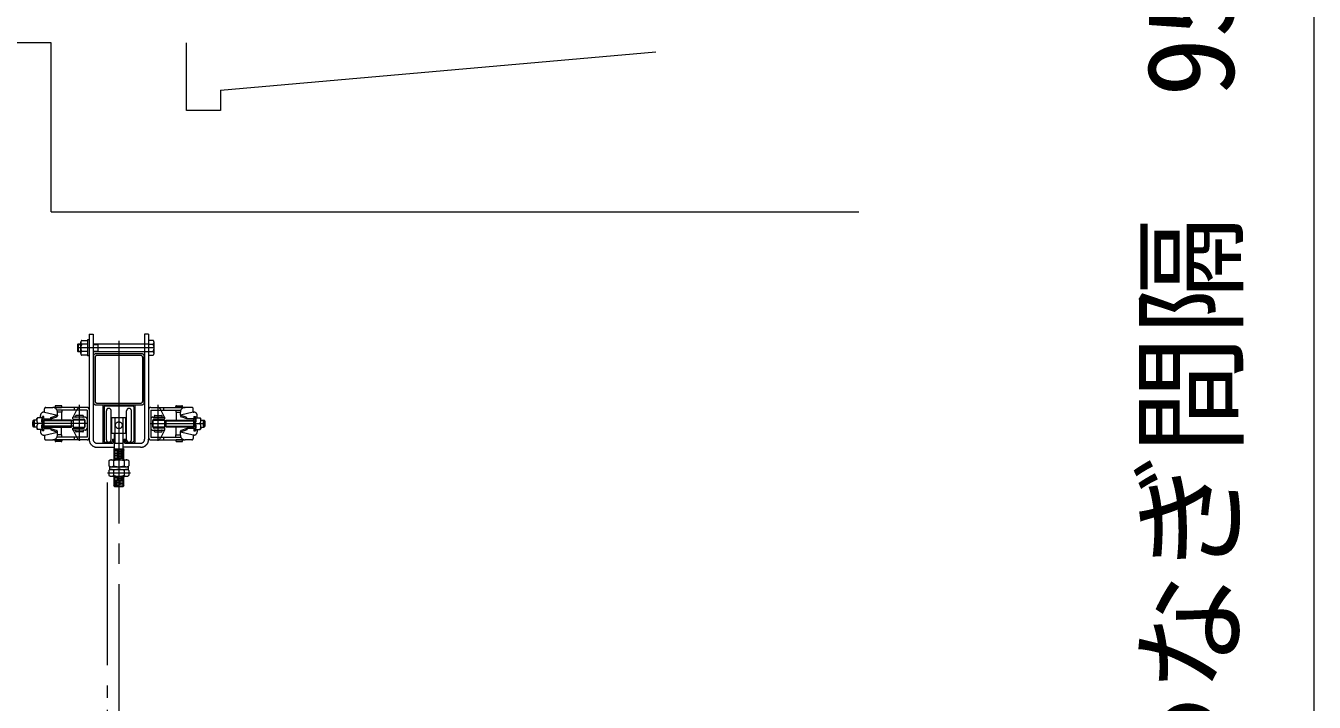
# Model space of a CAD drawing. Units: millimetres, scale not verified. Extents: x -8040 to 8050, y -12949 to 12951.
# Drawn here: x 4677 to 6580, y -2768 to -1768 of the extents above; entities that cross this region are included whole.
import ezdxf
from ezdxf.enums import TextEntityAlignment as Align

# ---------------------------------------------------------------- set-up
doc = ezdxf.new("R2010")
doc.units = ezdxf.units.MM
doc.header["$LTSCALE"] = 30
doc.linetypes.add('CHAIN2', pattern=[12, 9, -1, 1, -1])
doc.linetypes.add('DOUBLE_CHAIN2', pattern=[12.8, 9, -1, 0.6, -0.6, 0.6, -1])
for name, color, linetype, lineweight in [('0-3_32 準用一点鎖線', 4, 'CHAIN2', 18), ('0-5_33 準用二点鎖線', 4, 'DOUBLE_CHAIN2', 18), ('0-6_05 寸法', 7, 'Continuous', 18), ('0-C_21 躯体・土木、中心線', 1, 'CHAIN2', 18), ('0-E_20 躯体・土木、外形線', 1, 'Continuous', 18)]:
    doc.layers.add(name, color=color, linetype=linetype, lineweight=lineweight)
doc.styles.add('ＭＳ ゴシック', font='')
doc.styles.get('ＭＳ ゴシック').set_extended_font_data('MS Gothic')

msp = doc.modelspace()

# ---------------------------------------------------------------- linework, layer by layer
at = {"layer": '0-3_32 準用一点鎖線'}
for p, q in [((4814.4, -2233.57), (4814.4, -4743.17)), ((4756.21, -2381.67), (4756.21, -2328.45)), ((4872.6, -2381.67), (4872.6, -2328.45)), ((4768.21, -2356.17), (4687.38, -2356.17)), ((4860.6, -2356.17), (4941.43, -2356.17))]:
    msp.add_line(p, q, dxfattribs=at)
at = {"layer": '0-5_33 準用二点鎖線'}
for p, q in [((4770.4, -2224.17), (4770.4, -2379.17)), ((4770.4, -2224.17), (4776.4, -2224.17)), ((4776.4, -2224.17), (4776.4, -2379.17)), ((4852.4, -2224.17), (4852.4, -2379.17)), ((4858.4, -2224.17), (4852.4, -2224.17)), ((4858.4, -2224.17), (4858.4, -2379.17)), ((4754.4, -2238.16), (4753.4, -2239.16)), ((4753.4, -2239.16), (4753.4, -2249.16)), ((4866.4, -2244.17), (4753.4, -2244.17)), ((4753.46, -2239.1), (4758.1, -2239.1)), ((4754.4, -2238.16), (4758.1, -2238.16)), ((4754.4, -2238.16), (4754.4, -2250.16)), ((4758.1, -2252.39), (4758.1, -2235.96)), ((4768.1, -2238.7), (4759.68, -2238.7)), ((4768.1, -2232.17), (4768.1, -2256.17)), ((4770.4, -2232.17), (4768.1, -2232.17)), ((4776.4, -2238.16), (4858.4, -2238.16)), ((4776.4, -2239.1), (4783.4, -2239.1)), ((4783.4, -2238.16), (4783.4, -2250.16)), ((4858.4, -2238.68), (4864.82, -2238.68)), ((4866.4, -2252.37), (4866.4, -2235.94)), ((4753.4, -2249.16), (4754.4, -2250.16)), ((4753.46, -2249.21), (4758.1, -2249.21)), ((4758.1, -2250.16), (4754.4, -2250.16)), ((4768.1, -2249.65), (4759.68, -2249.65)), ((4770.4, -2256.17), (4768.1, -2256.17)), ((4776.4, -2249.21), (4783.4, -2249.21)), ((4858.4, -2250.16), (4776.4, -2250.16)), ((4776.9, -2256.17), (4776.9, -2325.17)), ((4779.2, -2258.47), (4779.2, -2322.87)), ((4848.9, -2253.17), (4779.9, -2253.17)), ((4846.6, -2255.47), (4782.2, -2255.47)), ((4849.6, -2322.87), (4849.6, -2258.47)), ((4851.9, -2325.17), (4851.9, -2256.17)), ((4858.41, -2249.63), (4864.82, -2249.63)), ((4704.61, -2339.17), (4703.61, -2339.17)), ((4704.61, -2339.17), (4704.61, -2334.17)), ((4704.61, -2339.17), (4723.61, -2343.54)), ((4706.61, -2332.17), (4716.61, -2332.17)), ((4767.4, -2332.17), (4716.61, -2332.17)), ((4720.21, -2330.67), (4720.21, -2331.17)), ((4729.21, -2329.67), (4721.21, -2329.67)), ((4721.21, -2332.17), (4729.21, -2332.17)), ((4767.4, -2336.17), (4722.93, -2336.17)), ((4723.61, -2343.54), (4723.61, -2339.17)), ((4729.71, -2339.37), (4729.71, -2351.17)), ((4730.21, -2331.17), (4730.21, -2330.67)), ((4746.82, -2346.67), (4752.82, -2334.9)), ((4748.4, -2332.17), (4748.4, -2336.17)), ((4767.4, -2336.17), (4767.4, -2376.17)), ((4770.4, -2335.17), (4770.4, -2377.17)), ((4770.4, -2335.17), (4770.4, -2377.17)), ((4779.9, -2328.17), (4848.9, -2328.17)), ((4782.2, -2325.87), (4846.6, -2325.87)), ((4790.9, -2328.17), (4790.9, -2383.57)), ((4792.5, -2331.37), (4792.5, -2381.97)), ((4794.1, -2329.77), (4834.7, -2329.77)), ((4795.9, -2380.07), (4795.9, -2337.07)), ((4802.9, -2380.07), (4802.9, -2337.07)), ((4825.9, -2380.07), (4825.9, -2337.07)), ((4832.9, -2380.07), (4832.9, -2337.07)), ((4836.3, -2331.37), (4836.3, -2381.97)), ((4837.9, -2328.17), (4837.9, -2383.57)), ((4858.4, -2335.17), (4858.4, -2377.17)), ((4858.4, -2335.17), (4858.4, -2377.17)), ((4861.4, -2332.17), (4912.2, -2332.17)), ((4861.4, -2336.17), (4905.88, -2336.17)), ((4861.4, -2336.17), (4861.4, -2376.17)), ((4881.99, -2346.67), (4875.99, -2334.9)), ((4880.4, -2332.17), (4880.4, -2336.17)), ((4898.6, -2331.17), (4898.6, -2330.67)), ((4899.1, -2339.37), (4899.1, -2351.17)), ((4899.6, -2329.67), (4907.6, -2329.67)), ((4907.6, -2332.17), (4899.6, -2332.17)), ((4924.2, -2339.17), (4905.2, -2343.54)), ((4905.2, -2343.54), (4905.2, -2339.17)), ((4908.6, -2330.67), (4908.6, -2331.17)), ((4922.2, -2332.17), (4912.2, -2332.17)), ((4924.2, -2339.17), (4924.2, -2334.17)), ((4924.2, -2339.17), (4925.2, -2339.17)), ((4693.2, -2351.17), (4688.5, -2351.17)), ((4693.2, -2348.67), (4694.2, -2347.67)), ((4693.2, -2351.17), (4693.2, -2348.67)), ((4694.49, -2347.67), (4694.2, -2347.67)), ((4701.43, -2347.67), (4694.49, -2347.67)), ((4698.61, -2347.67), (4698.61, -2344.17)), ((4703.52, -2345.67), (4701.43, -2345.67)), ((4703.86, -2349.17), (4714.11, -2349.17)), ((4744.46, -2352.17), (4704.03, -2352.17)), ((4714.11, -2349.17), (4722.63, -2346.03)), ((4746.9, -2352.17), (4744.46, -2352.17)), ((4764.4, -2346.67), (4746.4, -2346.67)), ((4746.4, -2349.67), (4746.4, -2346.67)), ((4746.4, -2349.67), (4762.4, -2349.67)), ((4760.96, -2344.17), (4751.46, -2344.17)), ((4764.4, -2360.67), (4764.4, -2351.67)), ((4803.9, -2347.07), (4824.9, -2347.07)), ((4803.9, -2370.07), (4803.9, -2347.07)), ((4808.4, -2347.17), (4820.4, -2347.17)), ((4808.4, -2347.17), (4808.4, -2385.17)), ((4820.4, -2347.17), (4820.4, -2385.17)), ((4824.9, -2370.07), (4824.9, -2347.07)), ((4864.4, -2346.67), (4882.4, -2346.67)), ((4864.4, -2360.67), (4864.4, -2351.67)), ((4882.4, -2349.67), (4866.4, -2349.67)), ((4867.85, -2344.17), (4877.35, -2344.17)), ((4881.9, -2352.17), (4884.35, -2352.17)), ((4882.4, -2349.67), (4882.4, -2346.67)), ((4884.35, -2352.17), (4924.77, -2352.17)), ((4914.7, -2349.17), (4906.18, -2346.03)), ((4924.95, -2349.17), (4914.7, -2349.17)), ((4925.29, -2345.67), (4927.38, -2345.67)), ((4927.38, -2347.67), (4934.32, -2347.67)), ((4930.2, -2347.67), (4930.2, -2344.17)), ((4934.32, -2347.67), (4934.61, -2347.67)), ((4935.61, -2348.67), (4934.61, -2347.67)), ((4935.61, -2351.17), (4935.61, -2348.67)), ((4935.61, -2351.17), (4940.31, -2351.17)), ((4693.2, -2361.17), (4688.5, -2361.17)), ((4693.2, -2361.17), (4693.2, -2363.67)), ((4694.2, -2364.67), (4693.2, -2363.67)), ((4694.49, -2364.67), (4694.2, -2364.67)), ((4701.43, -2364.67), (4694.49, -2364.67)), ((4698.61, -2364.67), (4698.61, -2368.17)), ((4703.52, -2366.67), (4701.43, -2366.67)), ((4703.86, -2363.17), (4714.11, -2363.17)), ((4744.46, -2360.17), (4704.03, -2360.17)), ((4704.61, -2373.17), (4704.61, -2378.17)), ((4714.11, -2363.17), (4722.63, -2366.31)), ((4767.4, -2376.17), (4722.93, -2376.17)), ((4723.61, -2368.8), (4723.61, -2367.72)), ((4723.61, -2372.97), (4723.61, -2368.8)), ((4729.71, -2372.97), (4729.71, -2361.17)), ((4746.9, -2360.17), (4744.46, -2360.17)), ((4746.4, -2365.67), (4746.4, -2362.67)), ((4746.4, -2362.67), (4762.4, -2362.67)), ((4764.4, -2365.67), (4746.4, -2365.67)), ((4746.82, -2365.67), (4752.82, -2377.44)), ((4748.4, -2376.17), (4748.4, -2380.17)), ((4760.96, -2368.17), (4751.46, -2368.17)), ((4803.9, -2370.07), (4824.9, -2370.07)), ((4807.85, -2409.91), (4807.85, -2370.07)), ((4820.95, -2409.91), (4820.95, -2370.07)), ((4861.4, -2376.17), (4905.88, -2376.17)), ((4864.4, -2365.67), (4882.4, -2365.67)), ((4882.4, -2362.67), (4866.4, -2362.67)), ((4867.85, -2368.17), (4877.35, -2368.17)), ((4881.99, -2365.67), (4875.99, -2377.44)), ((4880.4, -2376.17), (4880.4, -2380.17)), ((4881.9, -2360.17), (4884.35, -2360.17)), ((4882.4, -2365.67), (4882.4, -2362.67)), ((4884.35, -2360.17), (4924.77, -2360.17)), ((4899.1, -2372.97), (4899.1, -2361.17)), ((4905.2, -2368.8), (4905.2, -2367.72)), ((4905.2, -2372.97), (4905.2, -2368.8)), ((4914.7, -2363.17), (4906.18, -2366.31)), ((4924.95, -2363.17), (4914.7, -2363.17)), ((4924.2, -2373.17), (4924.2, -2378.17)), ((4925.29, -2366.67), (4927.38, -2366.67)), ((4927.38, -2364.67), (4934.32, -2364.67)), ((4930.2, -2364.67), (4930.2, -2368.17)), ((4934.32, -2364.67), (4934.61, -2364.67)), ((4934.61, -2364.67), (4935.61, -2363.67)), ((4935.61, -2361.17), (4940.31, -2361.17)), ((4935.61, -2361.17), (4935.61, -2363.67)), ((4706.61, -2380.17), (4716.61, -2380.17)), ((4767.4, -2380.17), (4716.61, -2380.17)), ((4720.21, -2381.67), (4720.21, -2381.17)), ((4721.21, -2380.17), (4729.21, -2380.17)), ((4729.21, -2382.67), (4721.21, -2382.67)), ((4730.21, -2381.17), (4730.21, -2381.67)), ((4782.4, -2385.17), (4804.8, -2385.17)), ((4782.4, -2391.17), (4807.85, -2391.17)), ((4794.1, -2383.57), (4803.2, -2383.57)), ((4804.8, -2379.17), (4806.4, -2379.17)), ((4804.8, -2379.17), (4804.8, -2381.97)), ((4806.4, -2379.17), (4806.4, -2383.57)), ((4806.6, -2393.98), (4807.85, -2394.08)), ((4806.6, -2395.23), (4822.2, -2393.98)), ((4822.2, -2393.98), (4806.6, -2393.98)), ((4807.85, -2395.33), (4806.6, -2395.23)), ((4822.2, -2395.23), (4806.6, -2396.48)), ((4806.6, -2396.48), (4807.85, -2396.58)), ((4806.6, -2397.73), (4822.2, -2396.48)), ((4807.85, -2397.83), (4806.6, -2397.73)), ((4822.2, -2397.73), (4806.6, -2398.98)), ((4808.4, -2385.17), (4820.4, -2385.17)), ((4846.4, -2391.17), (4820.95, -2391.17)), ((4820.95, -2395.13), (4822.2, -2395.23)), ((4822.2, -2396.48), (4820.95, -2396.38)), ((4820.95, -2397.63), (4822.2, -2397.73)), ((4822.4, -2379.17), (4824, -2379.17)), ((4822.4, -2379.17), (4822.4, -2383.57)), ((4824, -2379.17), (4824, -2381.97)), ((4824, -2385.17), (4846.39, -2385.17)), ((4825.6, -2383.57), (4834.7, -2383.57)), ((4861.4, -2380.17), (4912.2, -2380.17)), ((4898.6, -2381.17), (4898.6, -2381.67)), ((4907.6, -2380.17), (4899.6, -2380.17)), ((4899.6, -2382.67), (4907.6, -2382.67)), ((4908.6, -2381.67), (4908.6, -2381.17)), ((4922.2, -2380.17), (4912.2, -2380.17)), ((4799.7, -2411.16), (4799.7, -2418.66)), ((4803.15, -2409.91), (4825.65, -2409.91)), ((4806.6, -2398.98), (4807.85, -2399.08)), ((4806.6, -2400.23), (4822.2, -2398.98)), ((4807.85, -2400.33), (4806.6, -2400.23)), ((4822.2, -2400.23), (4806.6, -2401.48)), ((4806.6, -2401.48), (4807.85, -2401.58)), ((4806.6, -2402.73), (4822.2, -2401.48)), ((4807.85, -2402.83), (4806.6, -2402.73)), ((4822.2, -2402.73), (4806.6, -2403.98)), ((4806.6, -2403.98), (4807.85, -2404.08)), ((4806.6, -2405.23), (4822.2, -2403.98)), ((4807.85, -2405.33), (4806.6, -2405.23)), ((4822.2, -2405.23), (4806.6, -2406.48)), ((4806.6, -2406.48), (4807.85, -2406.58)), ((4806.6, -2407.73), (4822.2, -2406.48)), ((4807.85, -2407.83), (4806.6, -2407.73)), ((4822.2, -2407.73), (4806.6, -2408.98)), ((4806.6, -2408.98), (4807.85, -2409.12)), ((4806.6, -2411.16), (4806.6, -2418.66)), ((4814.4, -2409.88), (4822.2, -2408.98)), ((4822.2, -2398.98), (4820.95, -2398.88)), ((4820.95, -2400.13), (4822.2, -2400.23)), ((4822.2, -2401.48), (4820.95, -2401.38)), ((4820.95, -2402.63), (4822.2, -2402.73)), ((4822.2, -2403.98), (4820.95, -2403.88)), ((4820.95, -2405.13), (4822.2, -2405.23)), ((4822.2, -2406.48), (4820.95, -2406.38)), ((4820.95, -2407.63), (4822.2, -2407.73)), ((4822.2, -2408.98), (4820.95, -2408.88)), ((4822.2, -2411.16), (4822.2, -2418.66)), ((4829.1, -2411.16), (4829.1, -2418.66)), ((4797.4, -4633.24), (4797.4, -2428.98)), ((4797.4, -2428.98), (4831.4, -2428.98)), ((4800.66, -2419.91), (4800.66, -2423.98)), ((4800.66, -2419.91), (4828.16, -2419.91)), ((4800.66, -2423.98), (4828.16, -2423.98)), ((4803.15, -2433.98), (4825.65, -2433.98)), ((4806.6, -2435.23), (4814.4, -2433.98)), ((4807.85, -2435.33), (4806.6, -2435.23)), ((4822.2, -2435.23), (4806.6, -2436.48)), ((4807.85, -2448.98), (4807.85, -2433.98)), ((4820.95, -2448.98), (4820.95, -2433.98)), ((4820.95, -2435.03), (4822.2, -2435.23)), ((4828.16, -2419.91), (4828.16, -2423.98)), ((4806.6, -2436.48), (4807.85, -2436.58)), ((4806.6, -2437.73), (4822.2, -2436.48)), ((4807.85, -2437.83), (4806.6, -2437.73)), ((4822.2, -2437.73), (4806.6, -2438.98)), ((4806.6, -2438.98), (4807.85, -2439.08)), ((4806.6, -2440.23), (4822.2, -2438.98)), ((4807.85, -2440.33), (4806.6, -2440.23)), ((4822.2, -2440.23), (4806.6, -2441.48)), ((4806.6, -2441.48), (4807.85, -2441.58)), ((4806.6, -2442.73), (4822.2, -2441.48)), ((4807.85, -2442.83), (4806.6, -2442.73)), ((4822.2, -2442.73), (4806.6, -2443.98)), ((4806.6, -2443.98), (4807.85, -2444.08)), ((4806.6, -2445.23), (4822.2, -2443.98)), ((4807.85, -2445.33), (4806.6, -2445.23)), ((4822.2, -2445.23), (4806.6, -2446.48)), ((4806.6, -2446.48), (4807.85, -2446.58)), ((4806.6, -2447.73), (4822.2, -2446.48)), ((4814.4, -2448.98), (4806.6, -2447.73)), ((4806.6, -2447.73), (4807.85, -2448.98)), ((4822.2, -2436.48), (4820.95, -2436.38)), ((4820.95, -2437.63), (4822.2, -2437.73)), ((4822.2, -2438.98), (4820.95, -2438.88)), ((4820.95, -2440.13), (4822.2, -2440.23)), ((4822.2, -2441.48), (4820.95, -2441.38)), ((4820.95, -2442.63), (4822.2, -2442.73)), ((4822.2, -2443.98), (4820.95, -2443.88)), ((4820.95, -2445.13), (4822.2, -2445.23)), ((4822.2, -2446.48), (4820.95, -2446.38)), ((4820.95, -2447.63), (4822.2, -2447.73))]:
    msp.add_line(p, q, dxfattribs=at)
for points in [[(4759.68, -2233.22), (4768.1, -2233.22), (4768.1, -2255.12), (4759.68, -2255.12)], [(4864.82, -2233.21), (4858.4, -2233.21), (4858.4, -2255.11), (4864.82, -2255.11)], [(4730.21, -2336.17), (4730.21, -2339.37), (4723.56, -2339.37)], [(4898.6, -2336.17), (4898.6, -2339.37), (4905.25, -2339.37)], [(4703.99, -2361.17), (4744.46, -2361.17), (4744.46, -2351.17), (4703.99, -2351.17)], [(4714.11, -2349.17), (4714.11, -2347.04), (4723.61, -2343.54), (4723.61, -2344.63)], [(4924.82, -2361.17), (4884.35, -2361.17), (4884.35, -2351.17), (4924.82, -2351.17)], [(4914.7, -2349.17), (4914.7, -2347.04), (4905.2, -2343.54), (4905.2, -2344.63)], [(4703.61, -2373.17), (4704.61, -2373.17), (4723.61, -2368.8)], [(4714.11, -2363.17), (4714.11, -2365.3), (4723.61, -2368.8)], [(4730.21, -2376.17), (4730.21, -2372.97), (4723.56, -2372.97)], [(4898.6, -2376.17), (4898.6, -2372.97), (4905.25, -2372.97)], [(4914.7, -2363.17), (4914.7, -2365.3), (4905.2, -2368.8)], [(4925.2, -2373.17), (4924.2, -2373.17), (4905.2, -2368.8)], [(4799.7, -2425.23), (4799.7, -2428.98), (4799.7, -2432.73)], [(4806.6, -2425.23), (4806.6, -2428.98), (4806.6, -2432.73)], [(4822.2, -2425.23), (4822.2, -2428.98), (4822.2, -2432.73)], [(4829.1, -2425.23), (4829.1, -2428.98), (4829.1, -2432.73)], [(4807.85, -2448.98), (4820.95, -2448.98), (4822.2, -2447.73)]]:
    msp.add_lwpolyline(points, dxfattribs=at)
for points in [[(4746.9, -2361.17), (4763.9, -2361.17), (4763.9, -2351.17), (4746.9, -2351.17)], [(4881.9, -2361.17), (4864.9, -2361.17), (4864.9, -2351.17), (4881.9, -2351.17)]]:
    msp.add_lwpolyline(points, close=True, dxfattribs=at)
msp.add_circle((4814.4, -2358.57), 5, dxfattribs=at)
for centre, radius, start, end in [((4761.26, -2235.96), 3.16, 120, 240), ((4768.29, -2244.2), 10.19, 147.65849, 212.34151), ((4863.24, -2235.94), 3.16, 300, 60), ((4856.21, -2244.18), 10.19, 327.65849, 32.34151), ((4761.26, -2252.39), 3.16, 120, 240), ((4779.9, -2256.17), 3, 90, 180), ((4782.2, -2258.47), 3, 90, 180), ((4846.6, -2258.47), 3, 0, 90), ((4848.9, -2256.17), 3, 0, 90), ((4863.24, -2252.37), 3.16, 300, 60), ((4703.61, -2344.17), 5, 90, 180), ((4706.61, -2334.17), 2, 90, 180), ((4716.61, -2339.17), 7, 0, 90), ((4721.21, -2330.67), 1, 90, 180), ((4721.21, -2331.17), 1, 180, 270), ((4729.21, -2330.67), 1, 0, 90), ((4729.21, -2331.17), 1, 270, 0), ((4757.27, -2337.17), 5, 90, 153.00642), ((4767.4, -2335.17), 3, 0, 90), ((4779.9, -2325.17), 3, 180, 270), ((4782.2, -2322.87), 3, 180, 270), ((4794.1, -2331.37), 1.6, 90, 180), ((4799.4, -2337.07), 3.5, 0, 180), ((4829.4, -2337.07), 3.5, 0, 180), ((4834.7, -2331.37), 1.6, 0, 90), ((4846.6, -2322.87), 3, 270, 0), ((4848.9, -2325.17), 3, 270, 0), ((4861.4, -2335.17), 3, 90, 180), ((4871.54, -2337.17), 5, 26.99358, 90), ((4899.6, -2330.67), 1, 90, 180), ((4899.6, -2331.17), 1, 180, 270), ((4912.2, -2339.17), 7, 90, 180), ((4907.6, -2330.67), 1, 0, 90), ((4907.6, -2331.17), 1, 270, 0), ((4922.2, -2334.17), 2, 0, 90), ((4925.2, -2344.17), 5, 0, 90), ((4699.66, -2351.57), 6.48, 143.03659, 225.29599), ((4699.66, -2360.78), 6.48, 134.70401, 216.96341), ((4706.61, -2351.57), 6.48, 143.03659, 225.29599), ((4706.61, -2360.78), 6.48, 134.70401, 216.96341), ((4612.71, -2356.17), 89.34, 353.25048, 6.74952), ((4611.95, -2356.17), 92.17, 353.45902, 6.54098), ((4722.11, -2344.63), 1.5, 290.22486, 0), ((4751.46, -2345.42), 1.25, 90, 270), ((4760.96, -2345.42), 1.25, 270, 90), ((4762.4, -2351.67), 2, 0, 90), ((4764.4, -2349.67), 3, 0, 90), ((4864.4, -2349.67), 3, 90, 180), ((4866.4, -2351.67), 2, 90, 180), ((4867.85, -2345.42), 1.25, 90, 270), ((4877.35, -2345.42), 1.25, 270, 90), ((4906.7, -2344.63), 1.5, 180, 249.77514), ((5016.86, -2356.17), 92.17, 173.45902, 186.54098), ((5016.1, -2356.17), 89.34, 173.25048, 186.74952), ((4922.2, -2351.57), 6.48, 314.70401, 36.96341), ((4922.2, -2360.78), 6.48, 323.03659, 45.29599), ((4929.14, -2351.57), 6.48, 314.70401, 36.96341), ((4929.14, -2360.78), 6.48, 323.03659, 45.29599), ((4703.61, -2368.17), 5, 180, 270), ((4706.61, -2378.17), 2, 180, 270), ((4716.61, -2373.17), 7, 270, 0), ((4722.11, -2367.72), 1.5, 0, 69.77514), ((4751.46, -2366.92), 1.25, 90, 270), ((4757.27, -2375.17), 5, 206.99358, 270), ((4760.96, -2366.92), 1.25, 270, 90), ((4762.4, -2360.67), 2, 270, 0), ((4764.4, -2362.67), 3, 270, 0), ((4767.4, -2377.17), 3, 270, 0), ((4861.4, -2377.17), 3, 180, 270), ((4864.4, -2362.67), 3, 180, 270), ((4866.4, -2360.67), 2, 180, 270), ((4867.85, -2366.92), 1.25, 90, 270), ((4871.54, -2375.17), 5, 270, 333.00642), ((4877.35, -2366.92), 1.25, 270, 90), ((4906.7, -2367.72), 1.5, 110.22486, 180), ((4912.2, -2373.17), 7, 180, 270), ((4922.2, -2378.17), 2, 270, 0), ((4925.2, -2368.17), 5, 270, 0), ((4721.21, -2381.17), 1, 90, 180), ((4721.21, -2381.67), 1, 180, 270), ((4729.21, -2381.17), 1, 0, 90), ((4729.21, -2381.67), 1, 270, 0), ((4782.4, -2379.17), 12, 180, 270), ((4782.4, -2379.17), 6, 180, 270), ((4792.5, -2383.57), 1.6, 180, 270), ((4794.1, -2381.97), 1.6, 180, 270), ((4799.4, -2380.07), 3.5, 180, 0), ((4803.2, -2381.97), 1.6, 270, 0), ((4804.8, -2383.57), 1.6, 270, 0), ((4824, -2383.57), 1.6, 180, 270), ((4825.6, -2381.97), 1.6, 180, 270), ((4829.4, -2380.07), 3.5, 180, 0), ((4834.7, -2381.97), 1.6, 270, 0), ((4836.3, -2383.57), 1.6, 270, 0), ((4846.4, -2379.17), 6, 269.88856, 359.99998), ((4846.4, -2379.17), 12, 269.99998, 359.99998), ((4899.6, -2381.17), 1, 90, 180), ((4899.6, -2381.67), 1, 180, 270), ((4907.6, -2381.17), 1, 0, 90), ((4907.6, -2381.67), 1, 270, 0), ((4803.15, -2415.29), 5.39, 50.17062, 129.83624), ((4814.4, -2434.87), 24.96, 71.79423, 108.21263), ((4825.65, -2415.29), 5.39, 50.17062, 129.83624), ((4803.15, -2414.52), 5.39, 230.17062, 309.83624), ((4803.15, -2429.36), 5.39, 50.17062, 129.83624), ((4803.15, -2428.59), 5.39, 230.17062, 309.83624), ((4814.4, -2394.95), 24.96, 251.79423, 288.21263), ((4814.4, -2448.94), 24.96, 71.79423, 108.21263), ((4814.4, -2409.02), 24.96, 251.79423, 288.21263), ((4825.65, -2414.52), 5.39, 230.17062, 309.83624), ((4825.65, -2429.36), 5.39, 50.17062, 129.83624), ((4825.65, -2428.59), 5.39, 230.17062, 309.83624)]:
    msp.add_arc(centre, radius, start, end, dxfattribs=at)
for centre, major_axis, ratio in [((4688.45, -2356.17), (0, 5), 0.215077), ((4687.89, -2356.17), (0, 4), 0.128995), ((4940.35, -2356.17), (0, 5), 0.215077), ((4940.91, -2356.17), (0, 4), 0.128995)]:
    msp.add_ellipse(centre, major_axis=major_axis, ratio=ratio, dxfattribs=at)
at = {"layer": '0-6_05 寸法'}
msp.add_line((6580.15, -4593.17), (6580.15, 881.83), dxfattribs=at)
at = {"layer": '0-C_21 躯体・土木、中心線'}
msp.add_line((4714.4, -1793.17), (-6742.08, -1793.17), dxfattribs=at)
at = {"layer": '0-E_20 躯体・土木、外形線'}
for p, q in [((4714.4, -2043.17), (4714.4, -1793.17)), ((4914.4, -1893.17), (4914.4, -1793.17)), ((4964.4, -1863.17), (5607.4, -1806.92)), ((4964.4, -1863.17), (4964.4, -1893.17)), ((4964.4, -1893.17), (4914.4, -1893.17)), ((4714.4, -2043.17), (5907.4, -2043.17))]:
    msp.add_line(p, q, dxfattribs=at)

# ---------------------------------------------------------------- texts
at = {"layer": '0-6_05 寸法', "style": 'ＭＳ ゴシック'}
msp.add_text('壁つなぎ間隔\u30009500以下', height=129, rotation=90, dxfattribs=at).set_placement((6500.15, -3105.27), align=Align.BOTTOM_LEFT)

doc.saveas('drawing.dxf')
